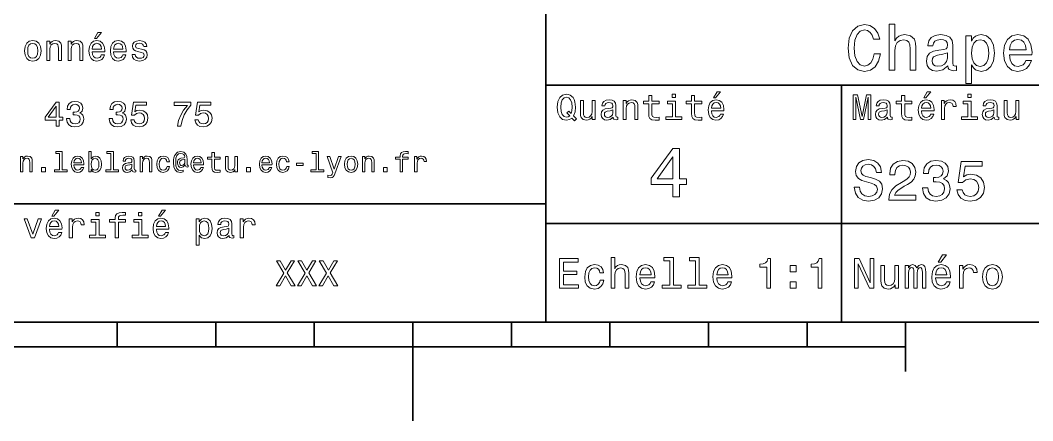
# Model space of a CAD drawing. Extents: x 0 to 297, y 0 to 210.
# Drawn here: x 108.7 to 211.4, y 0 to 40.6 of the extents above; entities that cross this region are included whole.
import ezdxf

# ---------------------------------------------------------------- set-up
doc = ezdxf.new("R2010")
doc.units = 0

msp = doc.modelspace()

# ---------------------------------------------------------------- linework, layer by layer
at = {"color": 7, "lineweight": 35}
for p, q in [((162, 10), (162, 70)), ((162, 34), (287, 34)), ((97, 22), (162, 22)), ((162, 20), (287, 20)), ((10, 10), (287, 10)), ((97, 10), (287, 10)), ((98.5, 7.5), (198.5, 7.5))]:
    msp.add_line(p, q, dxfattribs=at)
at = {"color": 7, "lineweight": 35, "ltscale": 0.35}
msp.add_line((192, 20), (192, 34), dxfattribs=at)
at = {"color": 7, "lineweight": 35, "ltscale": 0.25}
for p, q in [((192, 10), (192, 20)), ((148.5, 10), (148.5, 0))]:
    msp.add_line(p, q, dxfattribs=at)
at = {"color": 7, "lineweight": 35, "ltscale": 0.0625}
for p, q in [((118.5, 10), (118.5, 7.5)), ((128.5, 10), (128.5, 7.5)), ((138.5, 10), (138.5, 7.5)), ((158.5, 10), (158.5, 7.5)), ((168.5, 10), (168.5, 7.5)), ((178.5, 10), (178.5, 7.5)), ((188.5, 10), (188.5, 7.5))]:
    msp.add_line(p, q, dxfattribs=at)
at = {"color": 7, "lineweight": 35, "ltscale": 0.125}
msp.add_line((198.5, 10), (198.5, 5), dxfattribs=at)
at = {"color": 7, "lineweight": 13}
for points in [[(195.322769, 37.203171), (195.193085, 36.658501), (194.979111, 36.269451), (194.680832, 36.029537), (194.330688, 35.951729), (193.909225, 36.068443), (193.578522, 36.418587), (193.358063, 36.989193), (193.286743, 37.780258), (193.358063, 38.564842), (193.572037, 39.14193), (193.90274, 39.492073), (194.330688, 39.615273), (194.641922, 39.55043), (194.907776, 39.368874), (195.115265, 39.077087), (195.257919, 38.675072), (195.873917, 38.675072), (195.679398, 39.291065), (195.342209, 39.757923), (194.881836, 40.049709), (194.330688, 40.153458), (193.643372, 39.991352), (193.118149, 39.537464), (192.780975, 38.791786), (192.664261, 37.780258), (192.780975, 36.76873), (193.118149, 36.023052), (193.643372, 35.562679), (194.330688, 35.407059), (194.933716, 35.530258), (195.420029, 35.873917), (195.763687, 36.438038), (195.945236, 37.203171)], [(196.833572, 35.530258), (197.404175, 35.530258), (197.404175, 37.540344), (197.46254, 38.000721), (197.650574, 38.337894), (197.942368, 38.545387), (198.331406, 38.623199), (198.642654, 38.558357), (198.837173, 38.383286), (198.934433, 38.091499), (198.966858, 37.70245), (198.966858, 35.530258), (199.53746, 35.530258), (199.53746, 37.819164), (199.51152, 38.279537), (199.394806, 38.662102), (199.012238, 39.012245), (198.41571, 39.135445), (198.091492, 39.090057), (197.812683, 38.966858), (197.579254, 38.772331), (197.404175, 38.506485), (197.404175, 40.185879), (196.833572, 40.185879)], [(116.184441, 38.728386), (116.396973, 38.728386), (116.897697, 39.340778), (116.54467, 39.340778)], [(202.805481, 35.98415), (202.805481, 35.964695), (202.837891, 35.744236), (202.93515, 35.588615), (203.343658, 35.465416), (203.661377, 35.517288), (203.661377, 35.958214), (203.525208, 35.938759), (203.343658, 36.023052), (203.311234, 36.282421), (203.311234, 38.085014), (203.233429, 38.545387), (203.006485, 38.869595), (202.610947, 39.064121), (202.053314, 39.135445), (201.508636, 39.057636), (201.106628, 38.837173), (200.853745, 38.493515), (200.769455, 38.039623), (200.769455, 38.000721), (201.281693, 38.000721), (201.327087, 38.273052), (201.469742, 38.467579), (201.703171, 38.584293), (202.033859, 38.629681), (202.351578, 38.59726), (202.578522, 38.5), (202.714691, 38.331409), (202.760086, 38.09798), (202.734146, 37.825645), (202.630402, 37.68948), (202.371033, 37.624638), (201.88472, 37.572765), (201.327087, 37.456051), (200.931549, 37.248558), (200.69812, 36.924351), (200.626801, 36.444523), (200.691635, 36.016571), (200.892654, 35.698845), (201.216858, 35.497837), (201.664261, 35.426514), (202.267288, 35.562679)], [(205.178665, 38.474064), (205.178665, 39.012245), (204.608063, 39.012245), (204.608063, 34.181557), (205.178665, 34.181557), (205.178665, 36.061958), (205.379684, 35.757202), (205.606628, 35.556194), (206.177231, 35.407059), (206.721893, 35.530258), (207.149857, 35.899857), (207.428665, 36.483429), (207.532425, 37.274494), (207.428665, 38.059078), (207.149857, 38.642651), (206.721893, 39.005764), (206.177231, 39.135445), (205.865997, 39.096542), (205.600143, 38.973343), (205.373199, 38.76585)], [(209.043228, 37.105907), (211.325653, 37.105907), (211.332123, 37.371758), (211.228378, 38.117435), (210.943085, 38.675072), (210.489197, 39.012245), (209.886169, 39.135445), (209.296112, 39.005764), (208.842224, 38.642651), (208.55043, 38.052593), (208.446686, 37.274494), (208.543945, 36.476944), (208.835739, 35.893372), (209.283142, 35.530258), (209.866714, 35.407059), (210.372482, 35.491352), (210.78746, 35.711815), (211.092224, 36.061958), (211.267288, 36.528816), (210.703171, 36.528816), (210.586456, 36.269451), (210.417862, 36.074928), (209.938034, 35.919308), (209.568436, 35.990631), (209.289627, 36.217579), (209.108063, 36.587173), (209.043228, 37.086452)], [(109.087898, 37.496399), (109.145531, 37.056915), (109.311241, 36.732708), (109.574203, 36.530979), (109.927231, 36.462536), (110.276657, 36.530979), (110.539627, 36.729107), (110.70533, 37.053314), (110.766571, 37.496399), (110.70533, 37.935879), (110.539627, 38.263687), (110.276657, 38.461815), (109.927231, 38.533859), (109.574203, 38.461815), (109.311241, 38.260086), (109.145531, 37.935879)], [(109.412102, 37.5), (109.444527, 37.824207), (109.545387, 38.058357), (109.707489, 38.20245), (109.927231, 38.25288), (110.143372, 38.20245), (110.305473, 38.061958), (110.406342, 37.824207), (110.44236, 37.5), (110.406342, 37.172188), (110.305473, 36.934437), (110.143372, 36.790344), (109.927231, 36.743515), (109.707489, 36.790344), (109.545387, 36.934437), (109.444527, 37.172188)], [(111.350143, 36.530979), (111.667145, 36.530979), (111.667145, 37.647694), (111.69957, 37.903458), (111.804031, 38.090778), (111.966141, 38.206051), (112.182274, 38.249279), (112.355186, 38.213257), (112.463257, 38.115993), (112.517288, 37.953888), (112.535301, 37.737751), (112.535301, 36.530979), (112.852303, 36.530979), (112.852303, 37.802593), (112.837898, 38.058357), (112.773056, 38.270893), (112.560516, 38.465416), (112.229103, 38.533859), (112.045387, 38.508644), (111.890488, 38.440201), (111.757202, 38.324928), (111.65274, 38.170029), (111.65274, 38.465416), (111.350143, 38.465416)], [(113.51873, 36.530979), (113.835732, 36.530979), (113.835732, 37.647694), (113.868156, 37.903458), (113.972626, 38.090778), (114.134727, 38.206051), (114.350861, 38.249279), (114.523773, 38.213257), (114.631844, 38.115993), (114.685883, 37.953888), (114.703888, 37.737751), (114.703888, 36.530979), (115.020889, 36.530979), (115.020889, 37.802593), (115.006485, 38.058357), (114.941643, 38.270893), (114.729111, 38.465416), (114.39769, 38.533859), (114.213974, 38.508644), (114.059082, 38.440201), (113.925789, 38.324928), (113.821327, 38.170029), (113.821327, 38.465416), (113.51873, 38.465416)], [(115.964699, 37.406338), (117.232712, 37.406338), (117.236313, 37.554035), (117.178673, 37.9683), (117.020172, 38.278099), (116.768013, 38.465416), (116.432999, 38.533859), (116.105186, 38.461815), (115.853027, 38.260086), (115.690918, 37.932278), (115.633286, 37.5), (115.687317, 37.056915), (115.849426, 36.732708), (116.097984, 36.530979), (116.422188, 36.462536), (116.703171, 36.509365), (116.933716, 36.631844), (117.103027, 36.826366), (117.200287, 37.085735), (116.886887, 37.085735), (116.822044, 36.941643), (116.728386, 36.833572), (116.461815, 36.747116), (116.256485, 36.786743), (116.101585, 36.912823), (116.000717, 37.118156), (115.964699, 37.395531)], [(115.964699, 37.672909), (116.004318, 37.921471), (116.101585, 38.105186), (116.249283, 38.216858), (116.443802, 38.256485), (116.634727, 38.216858), (116.782425, 38.105186), (116.872482, 37.921471), (116.9049, 37.672909)], [(118.133286, 37.406338), (119.401299, 37.406338), (119.4049, 37.554035), (119.34726, 37.9683), (119.188766, 38.278099), (118.9366, 38.465416), (118.601585, 38.533859), (118.273773, 38.461815), (118.021614, 38.260086), (117.859512, 37.932278), (117.801872, 37.5), (117.855911, 37.056915), (118.018013, 36.732708), (118.266571, 36.530979), (118.590775, 36.462536), (118.871758, 36.509365), (119.10231, 36.631844), (119.271614, 36.826366), (119.368881, 37.085735), (119.055481, 37.085735), (118.990631, 36.941643), (118.896973, 36.833572), (118.630402, 36.747116), (118.425072, 36.786743), (118.270172, 36.912823), (118.169312, 37.118156), (118.133286, 37.395531)], [(118.133286, 37.672909), (118.172913, 37.921471), (118.270172, 38.105186), (118.41787, 38.216858), (118.612396, 38.256485), (118.803314, 38.216858), (118.951012, 38.105186), (119.041069, 37.921471), (119.073486, 37.672909)], [(120.971901, 37.658501), (120.66571, 37.730545), (120.438766, 37.8134), (120.363113, 37.982708), (120.384727, 38.101585), (120.460373, 38.188038), (120.582855, 38.242073), (120.759369, 38.263687), (120.92868, 38.242073), (121.061966, 38.177231), (121.148415, 38.079971), (121.184441, 37.950287), (121.49424, 37.950287), (121.49424, 37.957493), (121.440201, 38.191643), (121.292511, 38.375359), (121.061966, 38.490635), (120.759369, 38.533859), (120.453171, 38.490635), (120.229828, 38.371758), (120.08934, 38.195244), (120.046112, 37.971901), (120.078529, 37.755764), (120.179398, 37.604465), (120.3451, 37.496399), (120.586456, 37.42075), (120.939484, 37.334293), (121.155624, 37.244236), (121.213257, 37.172188), (121.234871, 37.064121), (121.202454, 36.930836), (121.115997, 36.829971), (120.97551, 36.765129), (120.788185, 36.743515), (120.590057, 36.765129), (120.445969, 36.840778), (120.348709, 36.963257), (120.309082, 37.132565), (120.002884, 37.132565), (120.053314, 36.844379), (120.201012, 36.635445), (120.435158, 36.509365), (120.759369, 36.462536), (121.097984, 36.509365), (121.346542, 36.635445), (121.497841, 36.837173), (121.551872, 37.100143), (121.512253, 37.327087), (121.400574, 37.481987), (121.216858, 37.582851)], [(206.079971, 35.919308), (205.697403, 36.003601), (205.418579, 36.262966), (205.243515, 36.684437), (205.18515, 37.274494), (205.243515, 37.858067), (205.418579, 38.279537), (205.697403, 38.532421), (206.079971, 38.623199), (206.430115, 38.532421), (206.708923, 38.273052), (206.884003, 37.851585), (206.948853, 37.274494), (206.884003, 36.690922), (206.708923, 36.262966), (206.430115, 36.003601)], [(209.043228, 37.585735), (209.114548, 38.033138), (209.289627, 38.363831), (209.555481, 38.564842), (209.905609, 38.636166), (210.249283, 38.564842), (210.515121, 38.363831), (210.677231, 38.033138), (210.735596, 37.585735)], [(202.740631, 36.749279), (202.662827, 36.412102), (202.455322, 36.152737), (202.144089, 35.98415), (201.76152, 35.925793), (201.515121, 35.958214), (201.340057, 36.061958), (201.229828, 36.243515), (201.197403, 36.496395), (201.223343, 36.723343), (201.327087, 36.885445), (201.742065, 37.067001), (202.267288, 37.14481), (202.740631, 37.30043)], [(164.642654, 30.685879), (164.916428, 30.401297), (165.107346, 30.592218), (164.811966, 30.894812), (164.963257, 31.305475), (165.010086, 31.780979), (164.941635, 32.339336), (164.862396, 32.56628), (164.757919, 32.753601), (164.46254, 33.009365), (164.282425, 33.074207), (164.08429, 33.099422), (163.702454, 33.009365), (163.41066, 32.757202), (163.223343, 32.342937), (163.158508, 31.780979), (163.223343, 31.219019), (163.407059, 30.804754), (163.698853, 30.54899), (164.08429, 30.462536), (164.39769, 30.520172)], [(172.438034, 32.130402), (172.438034, 31.161383), (172.459656, 30.847982), (172.560516, 30.631844), (172.762253, 30.505762), (173.104462, 30.462536), (173.479111, 30.480547), (173.479111, 30.754322), (173.205338, 30.732708), (172.956772, 30.761526), (172.823486, 30.851583), (172.765854, 31.002882), (172.755035, 31.215418), (172.755035, 32.130402), (173.479111, 32.130402), (173.479111, 32.400574), (172.755035, 32.400574), (172.755035, 32.966137), (172.438034, 32.966137), (172.438034, 32.400574), (171.890488, 32.400574), (171.890488, 32.130402)], [(175.161377, 33.117435), (174.82637, 33.117435), (174.82637, 32.757202), (175.161377, 32.757202)], [(176.775223, 32.130402), (176.775223, 31.161383), (176.796829, 30.847982), (176.89769, 30.631844), (177.099426, 30.505762), (177.44165, 30.462536), (177.816284, 30.480547), (177.816284, 30.754322), (177.542511, 30.732708), (177.293945, 30.761526), (177.16066, 30.851583), (177.103027, 31.002882), (177.092224, 31.215418), (177.092224, 32.130402), (177.816284, 32.130402), (177.816284, 32.400574), (177.092224, 32.400574), (177.092224, 32.966137), (176.775223, 32.966137), (176.775223, 32.400574), (176.227661, 32.400574), (176.227661, 32.130402)], [(179.015854, 32.728386), (179.228394, 32.728386), (179.729111, 33.340778), (179.376083, 33.340778)], [(193.183716, 30.530979), (193.46109, 30.530979), (193.46109, 32.80043), (193.929398, 30.530979), (194.239197, 30.530979), (194.703888, 32.80043), (194.703888, 30.530979), (194.984863, 30.530979), (194.984863, 33.030979), (194.545395, 33.030979), (194.08429, 30.826368), (193.626801, 33.030979), (193.183716, 33.030979)], [(198.100861, 32.130402), (198.100861, 31.161383), (198.122482, 30.847982), (198.223343, 30.631844), (198.425079, 30.505762), (198.767288, 30.462536), (199.141937, 30.480547), (199.141937, 30.754322), (198.868149, 30.732708), (198.619598, 30.761526), (198.486313, 30.851583), (198.42868, 31.002882), (198.417862, 31.215418), (198.417862, 32.130402), (199.141937, 32.130402), (199.141937, 32.400574), (198.417862, 32.400574), (198.417862, 32.966137), (198.100861, 32.966137), (198.100861, 32.400574), (197.553314, 32.400574), (197.553314, 32.130402)], [(200.341492, 32.728386), (200.554031, 32.728386), (201.054749, 33.340778), (200.701736, 33.340778)], [(205.161377, 33.117435), (204.82637, 33.117435), (204.82637, 32.757202), (205.161377, 32.757202)], [(112.293945, 29.850143), (112.618156, 29.850143), (112.618156, 30.46974), (112.974785, 30.46974), (112.974785, 30.757925), (112.618156, 30.757925), (112.618156, 32.296108), (112.290344, 32.296108), (111.195244, 30.786743), (111.195244, 30.46974), (112.293945, 30.46974)], [(111.497841, 30.757925), (112.293945, 31.878241), (112.293945, 30.757925)], [(113.356628, 30.635447), (113.356628, 30.610229), (113.414261, 30.264408), (113.583572, 30.005043), (113.850143, 29.839336), (114.203171, 29.778097), (114.577805, 29.839336), (114.858788, 29.997837), (115.038902, 30.25), (115.103745, 30.574207), (115.074928, 30.786743), (114.995674, 30.959654), (114.865997, 31.092939), (114.693085, 31.190201), (114.927231, 31.384726), (115.010086, 31.694523), (114.956055, 31.975504), (114.801147, 32.188038), (114.548988, 32.321323), (114.203171, 32.368156), (113.87896, 32.310516), (113.630402, 32.152016), (113.4683, 31.899855), (113.414261, 31.56484), (113.414261, 31.539625), (113.734871, 31.539625), (113.763687, 31.770172), (113.857346, 31.935879), (114.008644, 32.036743), (114.221184, 32.072765), (114.408501, 32.043949), (114.545387, 31.9683), (114.628242, 31.845821), (114.66066, 31.680115), (114.628242, 31.503601), (114.541786, 31.384726), (114.390488, 31.312679), (114.185158, 31.291065), (114.04467, 31.294668), (114.04467, 31.010086), (114.221184, 31.01729), (114.448128, 30.984869), (114.617432, 30.898415), (114.7183, 30.757925), (114.754318, 30.574207), (114.714699, 30.365273), (114.610229, 30.210375), (114.444527, 30.113111), (114.224785, 30.08069), (113.997841, 30.116714), (113.83213, 30.224783), (113.727661, 30.397694), (113.688042, 30.635447)], [(117.693802, 30.635447), (117.693802, 30.610229), (117.751442, 30.264408), (117.920746, 30.005043), (118.187317, 29.839336), (118.540344, 29.778097), (118.914986, 29.839336), (119.195969, 29.997837), (119.376083, 30.25), (119.440926, 30.574207), (119.412109, 30.786743), (119.332855, 30.959654), (119.203171, 31.092939), (119.030258, 31.190201), (119.264412, 31.384726), (119.34726, 31.694523), (119.293228, 31.975504), (119.138329, 32.188038), (118.886169, 32.321323), (118.540344, 32.368156), (118.216141, 32.310516), (117.967583, 32.152016), (117.805481, 31.899855), (117.751442, 31.56484), (117.751442, 31.539625), (118.072044, 31.539625), (118.100868, 31.770172), (118.194527, 31.935879), (118.345825, 32.036743), (118.558357, 32.072765), (118.745682, 32.043949), (118.882568, 31.9683), (118.965416, 31.845821), (118.997841, 31.680115), (118.965416, 31.503601), (118.878967, 31.384726), (118.727669, 31.312679), (118.522339, 31.291065), (118.381844, 31.294668), (118.381844, 31.010086), (118.558357, 31.01729), (118.785301, 30.984869), (118.954613, 30.898415), (119.055481, 30.757925), (119.091499, 30.574207), (119.051872, 30.365273), (118.947403, 30.210375), (118.7817, 30.113111), (118.561958, 30.08069), (118.335014, 30.116714), (118.169312, 30.224783), (118.064842, 30.397694), (118.025215, 30.635447)], [(119.876801, 30.502161), (119.956055, 30.206772), (120.132568, 29.976225), (120.391937, 29.832132), (120.723343, 29.778097), (121.087173, 29.842939), (121.371758, 30.019451), (121.551872, 30.300432), (121.620316, 30.660662), (121.559082, 30.995676), (121.386169, 31.258644), (121.115997, 31.427954), (120.766571, 31.489193), (120.496399, 31.445965), (120.287468, 31.327089), (120.388329, 32.000721), (121.483429, 32.000721), (121.483429, 32.296108), (120.146973, 32.296108), (119.948853, 30.970461), (120.23703, 30.970461), (120.445969, 31.139769), (120.71254, 31.201008), (120.943085, 31.161383), (121.119598, 31.046108), (121.23127, 30.869596), (121.270897, 30.642651), (121.23127, 30.415705), (121.115997, 30.239193), (120.939484, 30.127522), (120.71254, 30.087896), (120.521614, 30.113111), (120.373917, 30.195965), (120.265854, 30.325647), (120.211815, 30.502161)], [(124.606628, 29.850143), (124.970467, 29.850143), (125.08934, 30.444523), (125.298279, 30.999279), (125.593658, 31.514408), (125.979111, 31.997118), (125.979111, 32.296108), (124.264412, 32.296108), (124.264412, 31.9683), (125.633286, 31.9683), (125.237038, 31.481987), (124.938042, 30.974062), (124.729111, 30.433718)], [(126.382568, 30.502161), (126.461823, 30.206772), (126.638336, 29.976225), (126.897697, 29.832132), (127.229111, 29.778097), (127.592941, 29.842939), (127.877525, 30.019451), (128.057648, 30.300432), (128.126083, 30.660662), (128.06485, 30.995676), (127.891937, 31.258644), (127.621765, 31.427954), (127.272339, 31.489193), (127.002167, 31.445965), (126.793228, 31.327089), (126.894096, 32.000721), (127.989197, 32.000721), (127.989197, 32.296108), (126.65274, 32.296108), (126.454613, 30.970461), (126.742798, 30.970461), (126.951736, 31.139769), (127.218307, 31.201008), (127.448853, 31.161383), (127.625366, 31.046108), (127.737038, 30.869596), (127.776657, 30.642651), (127.737038, 30.415705), (127.621765, 30.239193), (127.445251, 30.127522), (127.218307, 30.087896), (127.027382, 30.113111), (126.879684, 30.195965), (126.771622, 30.325647), (126.717583, 30.502161)], [(164.41571, 30.916426), (164.260803, 30.801151), (164.08429, 30.765129), (163.850143, 30.829971), (163.666428, 31.024494), (163.543945, 31.341497), (163.504318, 31.780979), (163.543945, 32.216858), (163.662827, 32.537464), (163.846542, 32.731987), (164.08429, 32.80043), (164.318451, 32.731987), (164.502167, 32.533859), (164.621033, 32.213257), (164.664261, 31.780979), (164.631851, 31.40634), (164.5634, 31.150576), (164.329254, 31.395533), (164.13472, 31.211815)], [(166.998566, 32.465416), (166.681549, 32.465416), (166.681549, 31.348703), (166.645538, 31.089336), (166.541061, 30.902016), (166.378967, 30.786743), (166.166428, 30.750719), (165.997116, 30.779539), (165.889053, 30.865993), (165.827805, 31.013687), (165.8134, 31.222622), (165.8134, 32.465416), (165.496399, 32.465416), (165.496399, 31.193804), (165.507202, 30.93804), (165.575653, 30.725504), (165.784576, 30.530979), (166.119598, 30.462536), (166.299713, 30.487751), (166.454605, 30.552593), (166.587891, 30.664265), (166.695969, 30.826368), (166.695969, 30.530979), (166.998566, 30.530979)], [(168.824921, 30.78314), (168.824921, 30.772333), (168.842941, 30.649855), (168.896973, 30.5634), (169.123917, 30.494957), (169.30043, 30.523775), (169.30043, 30.768732), (169.224777, 30.757925), (169.123917, 30.804754), (169.105911, 30.948847), (169.105911, 31.950287), (169.062683, 32.206051), (168.9366, 32.386166), (168.716858, 32.494236), (168.407059, 32.533859), (168.104462, 32.490635), (167.881119, 32.368156), (167.740631, 32.177231), (167.693802, 31.925072), (167.693802, 31.903458), (167.978394, 31.903458), (168.003601, 32.054756), (168.082855, 32.162823), (168.21254, 32.227665), (168.396255, 32.25288), (168.572769, 32.234871), (168.698853, 32.180836), (168.77449, 32.087173), (168.799713, 31.957493), (168.785309, 31.806194), (168.727661, 31.730547), (168.583572, 31.694523), (168.3134, 31.665705), (168.003601, 31.600864), (167.783859, 31.48559), (167.654175, 31.305475), (167.614548, 31.038904), (167.650574, 30.801151), (167.762253, 30.62464), (167.942368, 30.512968), (168.190918, 30.473343), (168.52594, 30.54899)], [(169.844376, 30.530979), (170.161377, 30.530979), (170.161377, 31.647694), (170.193802, 31.903458), (170.298279, 32.090778), (170.460373, 32.206051), (170.676514, 32.249279), (170.849426, 32.213257), (170.957489, 32.115993), (171.011536, 31.95389), (171.029541, 31.737751), (171.029541, 30.530979), (171.346542, 30.530979), (171.346542, 31.802593), (171.332138, 32.058357), (171.267288, 32.270893), (171.054749, 32.465416), (170.723343, 32.533859), (170.539627, 32.508644), (170.38472, 32.440201), (170.251434, 32.324928), (170.146973, 32.170029), (170.146973, 32.465416), (169.844376, 32.465416)], [(175.150574, 30.79755), (175.150574, 32.400574), (174.336456, 32.400574), (174.336456, 32.130402), (174.833572, 32.130402), (174.833572, 30.79755), (174.185165, 30.79755), (174.185165, 30.530979), (175.806198, 30.530979), (175.806198, 30.79755)], [(178.796112, 31.40634), (180.064117, 31.40634), (180.067719, 31.554033), (180.010086, 31.9683), (179.851593, 32.278099), (179.599426, 32.465416), (179.264404, 32.533859), (178.9366, 32.461815), (178.684433, 32.260086), (178.522339, 31.932276), (178.464691, 31.5), (178.518738, 31.056915), (178.680832, 30.732708), (178.929398, 30.530979), (179.253601, 30.462536), (179.534576, 30.509365), (179.765137, 30.631844), (179.934433, 30.826368), (180.031708, 31.085733), (179.718292, 31.085733), (179.653458, 30.941643), (179.559799, 30.833572), (179.293228, 30.747118), (179.087891, 30.786743), (178.932999, 30.912823), (178.832138, 31.118155), (178.796112, 31.395533)], [(178.796112, 31.672911), (178.835739, 31.921469), (178.932999, 32.105186), (179.080688, 32.216858), (179.275208, 32.256485), (179.466141, 32.216858), (179.613831, 32.105186), (179.703888, 31.921469), (179.736313, 31.672911)], [(196.656342, 30.78314), (196.656342, 30.772333), (196.674347, 30.649855), (196.728394, 30.5634), (196.955338, 30.494957), (197.131851, 30.523775), (197.131851, 30.768732), (197.056198, 30.757925), (196.955338, 30.804754), (196.937317, 30.948847), (196.937317, 31.950287), (196.894089, 32.206051), (196.768005, 32.386166), (196.548264, 32.494236), (196.23848, 32.533859), (195.935883, 32.490635), (195.71254, 32.368156), (195.572052, 32.177231), (195.525223, 31.925072), (195.525223, 31.903458), (195.809799, 31.903458), (195.835022, 32.054756), (195.914261, 32.162823), (196.043945, 32.227665), (196.227661, 32.25288), (196.404175, 32.234871), (196.530258, 32.180836), (196.605911, 32.087173), (196.631119, 31.957493), (196.616714, 31.806194), (196.559082, 31.730547), (196.414978, 31.694523), (196.144806, 31.665705), (195.835022, 31.600864), (195.61528, 31.48559), (195.485596, 31.305475), (195.445969, 31.038904), (195.481995, 30.801151), (195.593658, 30.62464), (195.773773, 30.512968), (196.022339, 30.473343), (196.357346, 30.54899)], [(200.121765, 31.40634), (201.389771, 31.40634), (201.393372, 31.554033), (201.335739, 31.9683), (201.177231, 32.278099), (200.925079, 32.465416), (200.590057, 32.533859), (200.262253, 32.461815), (200.010086, 32.260086), (199.847977, 31.932276), (199.790344, 31.5), (199.844376, 31.056915), (200.006485, 30.732708), (200.255051, 30.530979), (200.579254, 30.462536), (200.860229, 30.509365), (201.090775, 30.631844), (201.260086, 30.826368), (201.357346, 31.085733), (201.043945, 31.085733), (200.979111, 30.941643), (200.885452, 30.833572), (200.618881, 30.747118), (200.413544, 30.786743), (200.258652, 30.912823), (200.157776, 31.118155), (200.121765, 31.395533)], [(200.121765, 31.672911), (200.161377, 31.921469), (200.258652, 32.105186), (200.406342, 32.216858), (200.600861, 32.256485), (200.791794, 32.216858), (200.939484, 32.105186), (201.029541, 31.921469), (201.061966, 31.672911)], [(202.131851, 30.530979), (202.448853, 30.530979), (202.448853, 31.636887), (202.481262, 31.903458), (202.578537, 32.094379), (202.73703, 32.209652), (202.94957, 32.249279), (203.108063, 32.224064), (203.226944, 32.152016), (203.298996, 32.029537), (203.324203, 31.863832), (203.644806, 31.863832), (203.601593, 32.155621), (203.482712, 32.364552), (203.284576, 32.490635), (203.014404, 32.533859), (202.830688, 32.505043), (202.672195, 32.432995), (202.531708, 32.310516), (202.420029, 32.144814), (202.420029, 32.465416), (202.131851, 32.465416)], [(205.150574, 30.79755), (205.150574, 32.400574), (204.336456, 32.400574), (204.336456, 32.130402), (204.833572, 32.130402), (204.833572, 30.79755), (204.185165, 30.79755), (204.185165, 30.530979), (205.806198, 30.530979), (205.806198, 30.79755)], [(207.499283, 30.78314), (207.499283, 30.772333), (207.517288, 30.649855), (207.57132, 30.5634), (207.798264, 30.494957), (207.974777, 30.523775), (207.974777, 30.768732), (207.899139, 30.757925), (207.798264, 30.804754), (207.780258, 30.948847), (207.780258, 31.950287), (207.73703, 32.206051), (207.610947, 32.386166), (207.391205, 32.494236), (207.081406, 32.533859), (206.778824, 32.490635), (206.555481, 32.368156), (206.414978, 32.177231), (206.368149, 31.925072), (206.368149, 31.903458), (206.65274, 31.903458), (206.677948, 32.054756), (206.757202, 32.162823), (206.886887, 32.227665), (207.070602, 32.25288), (207.247116, 32.234871), (207.373199, 32.180836), (207.448853, 32.087173), (207.47406, 31.957493), (207.459656, 31.806194), (207.402023, 31.730547), (207.257919, 31.694523), (206.987747, 31.665705), (206.677948, 31.600864), (206.458206, 31.48559), (206.328537, 31.305475), (206.28891, 31.038904), (206.324921, 30.801151), (206.4366, 30.62464), (206.616714, 30.512968), (206.86528, 30.473343), (207.200287, 30.54899)], [(210.010086, 32.465416), (209.693085, 32.465416), (209.693085, 31.348703), (209.657059, 31.089336), (209.552597, 30.902016), (209.390488, 30.786743), (209.177948, 30.750719), (209.008636, 30.779539), (208.900574, 30.865993), (208.83934, 31.013687), (208.824921, 31.222622), (208.824921, 32.465416), (208.507919, 32.465416), (208.507919, 31.193804), (208.518738, 30.93804), (208.587173, 30.725504), (208.796112, 30.530979), (209.131119, 30.462536), (209.311234, 30.487751), (209.466141, 30.552593), (209.599426, 30.664265), (209.707489, 30.826368), (209.707489, 30.530979), (210.010086, 30.530979)], [(168.78891, 31.208212), (168.745682, 31.020893), (168.630402, 30.876801), (168.457489, 30.78314), (168.244965, 30.750719), (168.108063, 30.768732), (168.010803, 30.826368), (167.94957, 30.927233), (167.931549, 31.067722), (167.945969, 31.193804), (168.003601, 31.283861), (168.234146, 31.384726), (168.52594, 31.427954), (168.78891, 31.514408)], [(196.620316, 31.208212), (196.577087, 31.020893), (196.461823, 30.876801), (196.28891, 30.78314), (196.07637, 30.750719), (195.939484, 30.768732), (195.842224, 30.826368), (195.780975, 30.927233), (195.76297, 31.067722), (195.777374, 31.193804), (195.835022, 31.283861), (196.065567, 31.384726), (196.357346, 31.427954), (196.620316, 31.514408)], [(207.463257, 31.208212), (207.420029, 31.020893), (207.304749, 30.876801), (207.131851, 30.78314), (206.919312, 30.750719), (206.782425, 30.768732), (206.68515, 30.826368), (206.623917, 30.927233), (206.605911, 31.067722), (206.620316, 31.193804), (206.677948, 31.283861), (206.908508, 31.384726), (207.200287, 31.427954), (207.463257, 31.514408)], [(108.680115, 25.224785), (108.933716, 25.224785), (108.933716, 26.118156), (108.959656, 26.322767), (109.043228, 26.472624), (109.172913, 26.564842), (109.345825, 26.599424), (109.484146, 26.570606), (109.570602, 26.492796), (109.613831, 26.363113), (109.628242, 26.190203), (109.628242, 25.224785), (109.881844, 25.224785), (109.881844, 26.242077), (109.870316, 26.446688), (109.818443, 26.616716), (109.648415, 26.772335), (109.383286, 26.827091), (109.236313, 26.806917), (109.112389, 26.752163), (109.00576, 26.659943), (108.922188, 26.536024), (108.922188, 26.772335), (108.680115, 26.772335)], [(112.654175, 27.080692), (112.654175, 25.438042), (112.132561, 25.438042), (112.132561, 25.224785), (113.426514, 25.224785), (113.426514, 25.438042), (112.907776, 25.438042), (112.907776, 27.293949), (112.256485, 27.293949), (112.256485, 27.080692)], [(114.106628, 25.925074), (115.121033, 25.925074), (115.123917, 26.043228), (115.077805, 26.374641), (114.951004, 26.622478), (114.749283, 26.772335), (114.481262, 26.827091), (114.219017, 26.769453), (114.017288, 26.60807), (113.887604, 26.345821), (113.841499, 26), (113.884727, 25.645535), (114.014404, 25.386168), (114.213257, 25.224785), (114.472626, 25.170031), (114.697403, 25.207495), (114.881844, 25.305477), (115.017288, 25.461096), (115.0951, 25.668589), (114.844376, 25.668589), (114.792503, 25.553314), (114.717575, 25.46686), (114.504318, 25.397696), (114.340057, 25.429396), (114.216141, 25.53026), (114.135445, 25.694525), (114.106628, 25.916428)], [(115.858788, 25.463978), (116.046112, 25.242075), (116.302589, 25.170031), (116.544662, 25.224785), (116.737747, 25.38905), (116.858788, 25.651299), (116.9049, 26), (116.858788, 26.348703), (116.734871, 26.60807), (116.544662, 26.769453), (116.302589, 26.827091), (116.048988, 26.752163), (115.945244, 26.659943), (115.858788, 26.536024), (115.858788, 27.293949), (115.605186, 27.293949), (115.605186, 25.224785), (115.858788, 25.224785)], [(117.858788, 27.080692), (117.858788, 25.438042), (117.337173, 25.438042), (117.337173, 25.224785), (118.631119, 25.224785), (118.631119, 25.438042), (118.112389, 25.438042), (118.112389, 27.293949), (117.46109, 27.293949), (117.46109, 27.080692)], [(120.008644, 25.426514), (120.008644, 25.417868), (120.023056, 25.319885), (120.066284, 25.250721), (120.247841, 25.195967), (120.389046, 25.219021), (120.389046, 25.414986), (120.328529, 25.406342), (120.247841, 25.443806), (120.233429, 25.559078), (120.233429, 26.360231), (120.198845, 26.564842), (120.097984, 26.708935), (119.922188, 26.795389), (119.674347, 26.827091), (119.432274, 26.792507), (119.253601, 26.694525), (119.141212, 26.541788), (119.103745, 26.340059), (119.103745, 26.322767), (119.331413, 26.322767), (119.351585, 26.443806), (119.414986, 26.53026), (119.51873, 26.582134), (119.665703, 26.602306), (119.806915, 26.587896), (119.907776, 26.54467), (119.9683, 26.469742), (119.988472, 26.365995), (119.976944, 26.244957), (119.930832, 26.184439), (119.815559, 26.155621), (119.599426, 26.132566), (119.351585, 26.080692), (119.175797, 25.988474), (119.072044, 25.844381), (119.040344, 25.631124), (119.069168, 25.440924), (119.158501, 25.299713), (119.302597, 25.210375), (119.501442, 25.178675), (119.769455, 25.239195)], [(120.824203, 25.224785), (121.077812, 25.224785), (121.077812, 26.118156), (121.103745, 26.322767), (121.187317, 26.472624), (121.317001, 26.564842), (121.489914, 26.599424), (121.628242, 26.570606), (121.714699, 26.492796), (121.757927, 26.363113), (121.772339, 26.190203), (121.772339, 25.224785), (122.02594, 25.224785), (122.02594, 26.242077), (122.014412, 26.446688), (121.96254, 26.616716), (121.792511, 26.772335), (121.527374, 26.827091), (121.380402, 26.806917), (121.256485, 26.752163), (121.149857, 26.659943), (121.066284, 26.536024), (121.066284, 26.772335), (120.824203, 26.772335)], [(123.54467, 26.259367), (123.795387, 26.259367), (123.743515, 26.489914), (123.619598, 26.671471), (123.426514, 26.783863), (123.175797, 26.827091), (122.899139, 26.769453), (122.688759, 26.60807), (122.556198, 26.345821), (122.510086, 25.994238), (122.553314, 25.645535), (122.682999, 25.386168), (122.887611, 25.224785), (123.167145, 25.170031), (123.414986, 25.213257), (123.60807, 25.334295), (123.740631, 25.524496), (123.798271, 25.778099), (123.556198, 25.778099), (123.51297, 25.616716), (123.432281, 25.495678), (123.317001, 25.42075), (123.175797, 25.397696), (123, 25.43516), (122.873199, 25.550434), (122.795387, 25.737753), (122.769455, 26.002882), (122.795387, 26.262249), (122.876083, 26.449568), (123.005768, 26.564842), (123.175797, 26.605188), (123.325653, 26.579252), (123.438042, 26.51297), (123.51297, 26.40346)], [(125.708939, 25.734871), (125.708939, 25.902018), (125.662827, 25.893373), (125.60807, 25.913546), (125.590782, 25.974064), (125.590782, 26.446688), (125.567726, 26.780981), (125.47551, 27.02882), (125.259369, 27.213257), (124.956772, 27.279539), (124.780983, 27.262249), (124.631126, 27.210375), (124.501442, 27.12392), (124.397697, 27.002882), (124.317001, 26.850145), (124.259369, 26.662825), (124.224785, 26.438042), (124.213257, 26.184439), (124.253601, 25.737753), (124.383286, 25.42075), (124.599426, 25.230549), (124.907784, 25.170031), (125.190201, 25.216139), (125.190201, 25.406342), (124.942368, 25.360231), (124.703171, 25.409224), (124.54467, 25.567724), (124.458214, 25.835735), (124.432281, 26.224785), (124.461098, 26.605188), (124.559082, 26.876081), (124.717583, 27.040346), (124.948128, 27.095102), (125.123917, 27.063402), (125.253601, 26.988474), (125.334297, 26.876081), (125.363113, 26.746399), (125.331413, 26.682999), (125.244957, 26.654179), (124.96254, 26.610952), (124.806915, 26.547552), (124.694527, 26.449568), (124.628242, 26.314121), (124.60807, 26.135448), (124.634003, 25.942364), (124.706055, 25.798271), (124.824211, 25.708935), (124.979828, 25.680117), (125.207497, 25.740635), (125.400574, 25.930836), (125.400574, 25.913546), (125.446686, 25.760807), (125.605186, 25.714699)], [(126.250725, 25.925074), (127.265129, 25.925074), (127.268013, 26.043228), (127.221909, 26.374641), (127.0951, 26.622478), (126.893372, 26.772335), (126.625366, 26.827091), (126.363113, 26.769453), (126.161385, 26.60807), (126.0317, 26.345821), (125.985596, 26), (126.028824, 25.645535), (126.158501, 25.386168), (126.357353, 25.224785), (126.616714, 25.170031), (126.841499, 25.207495), (127.02594, 25.305477), (127.161385, 25.461096), (127.239197, 25.668589), (126.988472, 25.668589), (126.9366, 25.553314), (126.861671, 25.46686), (126.648415, 25.397696), (126.484154, 25.429396), (126.360229, 25.53026), (126.279541, 25.694525), (126.250725, 25.916428)], [(128.103745, 26.504324), (128.103745, 25.729107), (128.121033, 25.478388), (128.201736, 25.305477), (128.363113, 25.204613), (128.636887, 25.170031), (128.9366, 25.184439), (128.9366, 25.40346), (128.717575, 25.386168), (128.518738, 25.409224), (128.412109, 25.48127), (128.365997, 25.602306), (128.357346, 25.772335), (128.357346, 26.504324), (128.9366, 26.504324), (128.9366, 26.720463), (128.357346, 26.720463), (128.357346, 27.172913), (128.103745, 27.172913), (128.103745, 26.720463), (127.66571, 26.720463), (127.66571, 26.504324)], [(130.69165, 26.772335), (130.438049, 26.772335), (130.438049, 25.878963), (130.409225, 25.671471), (130.325653, 25.521614), (130.195969, 25.429396), (130.02594, 25.400578), (129.890488, 25.423632), (129.804031, 25.492796), (129.755051, 25.610952), (129.743515, 25.778099), (129.743515, 26.772335), (129.489914, 26.772335), (129.489914, 25.755045), (129.498566, 25.550434), (129.553314, 25.380404), (129.720459, 25.224785), (129.98848, 25.170031), (130.132568, 25.190203), (130.256485, 25.242075), (130.363113, 25.331413), (130.44957, 25.461096), (130.44957, 25.224785), (130.69165, 25.224785)], [(133.190201, 25.925074), (134.20462, 25.925074), (134.207489, 26.043228), (134.161392, 26.374641), (134.034592, 26.622478), (133.832855, 26.772335), (133.56485, 26.827091), (133.302597, 26.769453), (133.100861, 26.60807), (132.971191, 26.345821), (132.925079, 26), (132.968307, 25.645535), (133.097992, 25.386168), (133.296829, 25.224785), (133.556198, 25.170031), (133.780975, 25.207495), (133.965424, 25.305477), (134.100861, 25.461096), (134.17868, 25.668589), (133.927963, 25.668589), (133.876083, 25.553314), (133.801147, 25.46686), (133.587906, 25.397696), (133.42363, 25.429396), (133.299713, 25.53026), (133.219025, 25.694525), (133.190201, 25.916428)], [(135.688766, 26.259367), (135.939484, 26.259367), (135.887604, 26.489914), (135.763702, 26.671471), (135.570618, 26.783863), (135.319885, 26.827091), (135.043228, 26.769453), (134.832855, 26.60807), (134.700287, 26.345821), (134.654175, 25.994238), (134.697418, 25.645535), (134.827087, 25.386168), (135.031708, 25.224785), (135.311249, 25.170031), (135.559082, 25.213257), (135.752167, 25.334295), (135.884735, 25.524496), (135.942368, 25.778099), (135.700287, 25.778099), (135.657074, 25.616716), (135.57637, 25.495678), (135.461105, 25.42075), (135.319885, 25.397696), (135.144104, 25.43516), (135.017303, 25.550434), (134.939484, 25.737753), (134.913544, 26.002882), (134.939484, 26.262249), (135.020172, 26.449568), (135.149857, 26.564842), (135.319885, 26.605188), (135.469742, 26.579252), (135.582138, 26.51297), (135.657074, 26.40346)], [(138.677246, 27.080692), (138.677246, 25.438042), (138.155624, 25.438042), (138.155624, 25.224785), (139.44957, 25.224785), (139.44957, 25.438042), (138.930847, 25.438042), (138.930847, 27.293949), (138.279541, 27.293949), (138.279541, 27.080692)], [(140.948135, 26.772335), (140.504333, 25.49856), (140.069168, 26.772335), (139.792511, 26.772335), (140.380402, 25.13833), (140.328537, 24.994238), (140.247849, 24.896255), (140.112396, 24.864553), (139.878967, 24.893373), (139.878967, 24.648417), (140.123932, 24.62536), (140.299713, 24.648417), (140.423645, 24.720463), (140.51297, 24.844381), (140.59079, 25.025938), (141.219025, 26.772335)], [(141.567734, 25.99712), (141.613831, 25.645535), (141.746399, 25.386168), (141.956787, 25.224785), (142.239197, 25.170031), (142.518738, 25.224785), (142.729111, 25.383286), (142.861679, 25.642653), (142.910675, 25.99712), (142.861679, 26.348703), (142.729111, 26.610952), (142.518738, 26.769453), (142.239197, 26.827091), (141.956787, 26.769453), (141.746399, 26.60807), (141.613831, 26.348703)], [(143.377533, 25.224785), (143.631134, 25.224785), (143.631134, 26.118156), (143.657074, 26.322767), (143.740646, 26.472624), (143.870331, 26.564842), (144.043243, 26.599424), (144.181564, 26.570606), (144.268021, 26.492796), (144.311249, 26.363113), (144.325653, 26.190203), (144.325653, 25.224785), (144.579254, 25.224785), (144.579254, 26.242077), (144.567734, 26.446688), (144.515854, 26.616716), (144.345825, 26.772335), (144.080704, 26.827091), (143.933731, 26.806917), (143.809814, 26.752163), (143.703186, 26.659943), (143.619598, 26.536024), (143.619598, 26.772335), (143.377533, 26.772335)], [(147.198853, 26.504324), (147.198853, 25.224785), (147.452454, 25.224785), (147.452454, 26.504324), (148.028824, 26.504324), (148.028824, 26.720463), (147.452454, 26.720463), (147.452454, 26.815563), (147.472626, 26.930836), (147.53891, 27.008646), (147.651306, 27.054756), (147.812683, 27.072046), (148.028824, 27.06052), (148.028824, 27.279539), (147.755051, 27.293949), (147.507217, 27.268013), (147.334305, 27.190203), (147.23056, 27.054756), (147.198853, 26.861671), (147.198853, 26.720463), (146.734879, 26.720463), (146.734879, 26.504324)], [(148.677246, 25.224785), (148.930847, 25.224785), (148.930847, 26.10951), (148.956787, 26.322767), (149.034592, 26.475506), (149.161392, 26.567724), (149.331421, 26.599424), (149.458221, 26.579252), (149.553314, 26.521614), (149.610962, 26.423632), (149.631134, 26.291067), (149.887619, 26.291067), (149.853027, 26.524496), (149.757935, 26.691643), (149.599426, 26.792507), (149.383301, 26.827091), (149.236328, 26.804035), (149.109528, 26.746399), (148.997131, 26.648417), (148.907791, 26.515852), (148.907791, 26.772335), (148.677246, 26.772335)], [(174.89624, 22.700289), (175.544662, 22.700289), (175.544662, 23.939482), (176.257919, 23.939482), (176.257919, 24.51585), (175.544662, 24.51585), (175.544662, 27.59222), (174.889038, 27.59222), (172.698837, 24.573488), (172.698837, 23.939482), (174.89624, 23.939482)], [(173.304031, 24.51585), (174.89624, 26.756485), (174.89624, 24.51585)], [(114.106628, 26.138329), (114.138329, 26.337177), (114.216141, 26.48415), (114.33429, 26.573488), (114.489914, 26.605188), (114.642654, 26.573488), (114.760803, 26.48415), (114.832855, 26.337177), (114.858788, 26.138329)], [(116.645531, 26), (116.616714, 25.740635), (116.538902, 25.550434), (116.414986, 25.43516), (116.259369, 25.397696), (116.08934, 25.43516), (115.965416, 25.550434), (115.887604, 25.737753), (115.861671, 26), (115.887604, 26.259367), (115.965416, 26.446688), (116.08934, 26.559078), (116.259369, 26.599424), (116.414986, 26.559078), (116.538902, 26.443806), (116.616714, 26.256485)], [(119.979828, 25.766571), (119.945244, 25.616716), (119.853027, 25.501442), (119.714699, 25.426514), (119.54467, 25.400578), (119.435158, 25.414986), (119.357346, 25.461096), (119.308357, 25.541788), (119.293945, 25.654181), (119.305473, 25.755045), (119.351585, 25.827091), (119.536026, 25.907782), (119.769455, 25.942364), (119.979828, 26.011528)], [(125.374641, 26.279539), (125.345825, 26.100866), (125.273773, 25.974064), (125.164268, 25.896255), (125.034584, 25.873199), (124.945244, 25.887609), (124.881844, 25.939482), (124.841499, 26.025938), (124.829971, 26.146975), (124.878967, 26.345821), (125.046112, 26.449568), (125.374641, 26.53026)], [(126.250725, 26.138329), (126.282425, 26.337177), (126.360229, 26.48415), (126.478386, 26.573488), (126.63401, 26.605188), (126.786743, 26.573488), (126.9049, 26.48415), (126.976944, 26.337177), (127.002884, 26.138329)], [(133.190201, 26.138329), (133.221909, 26.337177), (133.299713, 26.48415), (133.417877, 26.573488), (133.573486, 26.605188), (133.726227, 26.573488), (133.844391, 26.48415), (133.916428, 26.337177), (133.942368, 26.138329)], [(136.685883, 25.884727), (137.383286, 25.884727), (137.383286, 26.112392), (136.685883, 26.112392)], [(141.827087, 26), (141.853027, 26.259367), (141.933716, 26.446688), (142.063416, 26.56196), (142.239197, 26.602306), (142.412109, 26.56196), (142.541794, 26.449568), (142.622482, 26.259367), (142.651306, 26), (142.622482, 25.737753), (142.541794, 25.547552), (142.412109, 25.432278), (142.239197, 25.394814), (142.063416, 25.432278), (141.933716, 25.547552), (141.853027, 25.737753)], [(193.824203, 23.680117), (193.299713, 23.680117), (193.414978, 23.069164), (193.703171, 22.619596), (194.146973, 22.348703), (194.746399, 22.250721), (195.340057, 22.342941), (195.783859, 22.596542), (196.066284, 22.994238), (196.170029, 23.518732), (196.083572, 23.991356), (195.841492, 24.296831), (195.44957, 24.49856), (194.925079, 24.648417), (194.47551, 24.757925), (194.181549, 24.884727), (194.014404, 25.069164), (193.96254, 25.357349), (194.014404, 25.616714), (194.164261, 25.812681), (194.394806, 25.945246), (194.711823, 25.991356), (195.034576, 25.933718), (195.288177, 25.778099), (195.455338, 25.518732), (195.536026, 25.167149), (196.060516, 25.167149), (196.060516, 25.178675), (195.968292, 25.720463), (195.697403, 26.12392), (195.270889, 26.377522), (194.694519, 26.463978), (194.175797, 26.377522), (193.772339, 26.135448), (193.51297, 25.760807), (193.420746, 25.276657), (193.495682, 24.844381), (193.714691, 24.550434), (194.060516, 24.354467), (194.533142, 24.204613), (195, 24.072046), (195.351578, 23.945246), (195.564835, 23.760807), (195.639771, 23.461096), (195.570602, 23.155621), (195.391937, 22.925074), (195.121033, 22.780981), (194.769455, 22.734871), (194.377518, 22.798271), (194.077805, 22.98271), (193.887604, 23.282421)], [(196.798264, 22.360231), (199.547546, 22.360231), (199.547546, 22.855909), (197.374634, 22.855909), (197.495682, 23.126802), (197.703171, 23.351585), (198.342941, 23.760807), (198.682999, 23.933718), (199.0634, 24.181557), (199.33429, 24.469742), (199.489914, 24.809799), (199.547546, 25.195967), (199.44957, 25.680117), (199.17868, 26.06052), (198.763687, 26.302595), (198.227661, 26.38905), (197.674347, 26.291067), (197.253601, 26.020174), (196.982712, 25.587896), (196.890488, 25.017292), (196.890488, 24.9366), (197.414978, 24.9366), (197.414978, 24.98271), (197.466858, 25.374641), (197.622482, 25.662825), (197.870316, 25.847263), (198.198853, 25.910664), (198.533142, 25.853027), (198.780975, 25.708935), (198.942368, 25.48415), (199, 25.201729), (198.959656, 24.9366), (198.850143, 24.711817), (198.66571, 24.51585), (198.412109, 24.342941), (198.072052, 24.158503), (197.507202, 23.801153), (197.109512, 23.42075), (196.873199, 22.959656), (196.798264, 22.377522)], [(200.221909, 23.616716), (200.221909, 23.57637), (200.314117, 23.023056), (200.585022, 22.60807), (201.01152, 22.342941), (201.57637, 22.244957), (202.175797, 22.342941), (202.625366, 22.596542), (202.913544, 23), (203.017288, 23.518732), (202.971176, 23.858791), (202.844376, 24.135448), (202.636887, 24.348703), (202.360229, 24.504324), (202.734863, 24.815563), (202.867432, 25.311239), (202.780975, 25.760807), (202.533142, 26.100864), (202.129684, 26.314121), (201.57637, 26.38905), (201.057632, 26.296831), (200.659943, 26.043228), (200.400574, 25.639771), (200.314117, 25.103746), (200.314117, 25.063402), (200.827087, 25.063402), (200.873199, 25.432278), (201.023056, 25.697407), (201.265137, 25.858791), (201.605194, 25.916428), (201.904892, 25.870317), (202.123917, 25.749281), (202.256485, 25.553314), (202.30835, 25.288185), (202.256485, 25.005764), (202.118149, 24.815563), (201.876083, 24.700289), (201.547546, 24.665707), (201.322769, 24.671471), (201.322769, 24.216139), (201.605194, 24.227667), (201.968292, 24.175793), (202.239197, 24.037464), (202.400574, 23.812681), (202.458206, 23.518732), (202.394806, 23.184439), (202.227661, 22.9366), (201.96254, 22.780981), (201.610947, 22.729107), (201.247833, 22.786745), (200.982712, 22.959656), (200.815567, 23.236313), (200.752167, 23.616716)], [(203.714691, 23.40346), (203.841492, 22.930836), (204.123917, 22.56196), (204.53891, 22.331413), (205.069168, 22.244957), (205.651291, 22.348703), (206.106628, 22.631124), (206.394806, 23.080692), (206.504318, 23.657061), (206.406342, 24.193085), (206.129684, 24.613834), (205.697403, 24.884727), (205.138336, 24.98271), (204.706055, 24.913546), (204.371765, 24.723343), (204.533142, 25.801153), (206.285309, 25.801153), (206.285309, 26.273777), (204.146973, 26.273777), (203.829971, 24.152739), (204.291061, 24.152739), (204.625366, 24.423632), (205.05188, 24.521614), (205.420746, 24.458214), (205.703171, 24.273777), (205.881851, 23.991356), (205.945251, 23.628242), (205.881851, 23.265131), (205.697403, 22.98271), (205.414978, 22.804035), (205.05188, 22.740635), (204.746399, 22.780981), (204.510086, 22.913546), (204.337173, 23.121038), (204.250717, 23.40346)], [(110.812683, 25.224785), (111.210373, 25.224785), (111.210373, 25.654181), (110.812683, 25.654181)], [(131.631134, 25.224785), (132.028824, 25.224785), (132.028824, 25.654181), (131.631134, 25.654181)], [(145.510101, 25.224785), (145.907791, 25.224785), (145.907791, 25.654181), (145.510101, 25.654181)], [(111.84726, 20.728386), (112.059799, 20.728386), (112.560516, 21.340778), (112.207489, 21.340778)], [(116.667145, 21.117435), (116.33213, 21.117435), (116.33213, 20.757204), (116.667145, 20.757204)], [(118.295387, 20.130404), (118.295387, 18.530979), (118.612396, 18.530979), (118.612396, 20.130404), (119.332855, 20.130404), (119.332855, 20.400576), (118.612396, 20.400576), (118.612396, 20.519451), (118.637611, 20.663544), (118.720459, 20.760807), (118.860954, 20.818443), (119.062683, 20.840057), (119.332855, 20.825647), (119.332855, 21.099422), (118.990631, 21.117435), (118.680832, 21.085014), (118.464699, 20.987751), (118.335014, 20.818443), (118.295387, 20.577089), (118.295387, 20.400576), (117.715424, 20.400576), (117.715424, 20.130404)], [(121.004326, 21.117435), (120.669312, 21.117435), (120.669312, 20.757204), (121.004326, 20.757204)], [(122.690201, 20.728386), (122.90274, 20.728386), (123.403458, 21.340778), (123.05043, 21.340778)], [(109.761528, 18.530979), (110.096542, 18.530979), (110.802597, 20.465418), (110.474785, 20.465418), (109.930832, 18.905619), (109.376083, 20.465418), (109.04467, 20.465418)], [(111.627518, 19.40634), (112.895531, 19.40634), (112.899132, 19.554033), (112.841499, 19.9683), (112.682999, 20.278097), (112.430832, 20.465418), (112.095825, 20.533861), (111.768013, 20.461815), (111.515854, 20.260086), (111.353745, 19.932276), (111.296112, 19.5), (111.350143, 19.056915), (111.512245, 18.732708), (111.760803, 18.530979), (112.085014, 18.462536), (112.365997, 18.509365), (112.596542, 18.631844), (112.765854, 18.826368), (112.863113, 19.085733), (112.549713, 19.085733), (112.484871, 18.941643), (112.391212, 18.833572), (112.124641, 18.747118), (111.919312, 18.786743), (111.764412, 18.912823), (111.663544, 19.118155), (111.627518, 19.395533)], [(111.627518, 19.672911), (111.667145, 19.921469), (111.764412, 20.105186), (111.912102, 20.216858), (112.106628, 20.256483), (112.297546, 20.216858), (112.445244, 20.105186), (112.535301, 19.921469), (112.567726, 19.672911)], [(113.637604, 18.530979), (113.954613, 18.530979), (113.954613, 19.636887), (113.98703, 19.903458), (114.08429, 20.094379), (114.242798, 20.209654), (114.45533, 20.249279), (114.613831, 20.224062), (114.732712, 20.152016), (114.804756, 20.029537), (114.829971, 19.863832), (115.150574, 19.863832), (115.107346, 20.155619), (114.988472, 20.364553), (114.790344, 20.490633), (114.520172, 20.533861), (114.336456, 20.505043), (114.177956, 20.432997), (114.03746, 20.310518), (113.925789, 20.144812), (113.925789, 20.465418), (113.637604, 20.465418)], [(116.656342, 18.79755), (116.656342, 20.400576), (115.842216, 20.400576), (115.842216, 20.130404), (116.33934, 20.130404), (116.33934, 18.79755), (115.690918, 18.79755), (115.690918, 18.530979), (117.311958, 18.530979), (117.311958, 18.79755)], [(120.993515, 18.79755), (120.993515, 20.400576), (120.179398, 20.400576), (120.179398, 20.130404), (120.676514, 20.130404), (120.676514, 18.79755), (120.028099, 18.79755), (120.028099, 18.530979), (121.649139, 18.530979), (121.649139, 18.79755)], [(122.470459, 19.40634), (123.73848, 19.40634), (123.742081, 19.554033), (123.684441, 19.9683), (123.52594, 20.278097), (123.273773, 20.465418), (122.938766, 20.533861), (122.610954, 20.461815), (122.358795, 20.260086), (122.196686, 19.932276), (122.139053, 19.5), (122.193085, 19.056915), (122.355194, 18.732708), (122.603745, 18.530979), (122.927956, 18.462536), (123.208939, 18.509365), (123.439484, 18.631844), (123.608795, 18.826368), (123.706055, 19.085733), (123.392654, 19.085733), (123.327812, 18.941643), (123.234154, 18.833572), (122.967583, 18.747118), (122.762253, 18.786743), (122.607353, 18.912823), (122.506485, 19.118155), (122.470459, 19.395533)], [(122.470459, 19.672911), (122.510086, 19.921469), (122.607353, 20.105186), (122.755043, 20.216858), (122.94957, 20.256483), (123.140488, 20.216858), (123.288185, 20.105186), (123.378242, 19.921469), (123.410667, 19.672911)], [(126.829254, 20.166426), (126.829254, 20.465418), (126.512253, 20.465418), (126.512253, 17.7817), (126.829254, 17.7817), (126.829254, 18.826368), (126.940926, 18.657061), (127.067009, 18.545389), (127.38401, 18.462536), (127.6866, 18.530979), (127.924355, 18.736311), (128.079254, 19.060518), (128.136887, 19.5), (128.079254, 19.935879), (127.924355, 20.260086), (127.6866, 20.461815), (127.38401, 20.533861), (127.211098, 20.512247), (127.0634, 20.443804), (126.937325, 20.328529)], [(127.329971, 18.747118), (127.117439, 18.793947), (126.96254, 18.93804), (126.86528, 19.17219), (126.832855, 19.5), (126.86528, 19.824207), (126.96254, 20.058357), (127.117439, 20.198847), (127.329971, 20.249279), (127.524498, 20.198847), (127.679398, 20.054754), (127.776657, 19.820604), (127.812683, 19.5), (127.776657, 19.175793), (127.679398, 18.93804), (127.524498, 18.793947)], [(129.847992, 18.78314), (129.847992, 18.772333), (129.865997, 18.649855), (129.920029, 18.5634), (130.146973, 18.494957), (130.323486, 18.523775), (130.323486, 18.768732), (130.247849, 18.757925), (130.146973, 18.804754), (130.128967, 18.948847), (130.128967, 19.950287), (130.085739, 20.206051), (129.959656, 20.386166), (129.739914, 20.494236), (129.430115, 20.533861), (129.127533, 20.490633), (128.904175, 20.368155), (128.763687, 20.177233), (128.716858, 19.925072), (128.716858, 19.903458), (129.00145, 19.903458), (129.026657, 20.054754), (129.105911, 20.162823), (129.235596, 20.227665), (129.419312, 20.252882), (129.595825, 20.234869), (129.721909, 20.180836), (129.797562, 20.087175), (129.822769, 19.957493), (129.808365, 19.806194), (129.750732, 19.730547), (129.606628, 19.694523), (129.336456, 19.665705), (129.026657, 19.600864), (128.806915, 19.48559), (128.677246, 19.305475), (128.637619, 19.038904), (128.67363, 18.801151), (128.785309, 18.62464), (128.965424, 18.512968), (129.213989, 18.473343), (129.548996, 18.54899)], [(130.986313, 18.530979), (131.303314, 18.530979), (131.303314, 19.636887), (131.335739, 19.903458), (131.432999, 20.094379), (131.591507, 20.209654), (131.804047, 20.249279), (131.96254, 20.224062), (132.081421, 20.152016), (132.153473, 20.029537), (132.17868, 19.863832), (132.499283, 19.863832), (132.456055, 20.155619), (132.337189, 20.364553), (132.139053, 20.490633), (131.868881, 20.533861), (131.685165, 20.505043), (131.526657, 20.432997), (131.386169, 20.310518), (131.274506, 20.144812), (131.274506, 20.465418), (130.986313, 20.465418)], [(129.811966, 19.208212), (129.768738, 19.020893), (129.653458, 18.876801), (129.48056, 18.78314), (129.268021, 18.750719), (129.131134, 18.768732), (129.033875, 18.826368), (128.972626, 18.927233), (128.95462, 19.067722), (128.969025, 19.193804), (129.026657, 19.283861), (129.257202, 19.384726), (129.548996, 19.427954), (129.811966, 19.514408)], [(168.610947, 13.428675), (168.991348, 13.428675), (168.991348, 14.768732), (169.030258, 15.075649), (169.155624, 15.300432), (169.350143, 15.438761), (169.609512, 15.490635), (169.817001, 15.447407), (169.946686, 15.330692), (170.011536, 15.136168), (170.033142, 14.876801), (170.033142, 13.428675), (170.413544, 13.428675), (170.413544, 14.954612), (170.396255, 15.261528), (170.318451, 15.516571), (170.0634, 15.75), (169.66571, 15.832133), (169.44957, 15.801874), (169.263687, 15.719741), (169.108063, 15.590058), (168.991348, 15.412825), (168.991348, 16.532421), (168.610947, 16.532421)], [(174.572052, 16.212536), (174.572052, 13.748559), (173.789627, 13.748559), (173.789627, 13.428675), (175.730545, 13.428675), (175.730545, 13.748559), (174.952454, 13.748559), (174.952454, 16.532421), (173.97551, 16.532421), (173.97551, 16.212536)], [(177.174347, 16.212536), (177.174347, 13.748559), (176.391937, 13.748559), (176.391937, 13.428675), (178.332855, 13.428675), (178.332855, 13.748559), (177.554749, 13.748559), (177.554749, 16.532421), (176.577805, 16.532421), (176.577805, 16.212536)], [(184.416412, 13.428675), (184.809784, 13.428675), (184.809784, 16.450289), (184.515839, 16.450289), (184.438034, 16.1866), (184.28241, 16.009367), (184.044662, 15.905621), (183.716125, 15.871038), (183.716125, 15.564121), (184.416412, 15.564121)], [(189.621033, 13.428675), (190.014404, 13.428675), (190.014404, 16.450289), (189.720459, 16.450289), (189.642639, 16.1866), (189.48703, 16.009367), (189.249268, 15.905621), (188.920746, 15.871038), (188.920746, 15.564121), (189.621033, 15.564121)], [(201.809799, 16.065563), (202.06485, 16.065563), (202.66571, 16.800432), (202.242081, 16.800432)], [(134.623917, 13.690562), (135.002151, 13.690562), (135.574921, 14.70281), (136.158493, 13.690562), (136.540344, 13.690562), (135.758636, 14.976585), (136.500717, 16.194164), (136.136887, 16.194164), (135.585724, 15.268372), (135.04538, 16.194164), (134.667145, 16.194164), (135.405609, 14.972983)], [(136.792496, 13.690562), (137.170746, 13.690562), (137.743515, 14.70281), (138.327087, 13.690562), (138.708923, 13.690562), (137.927231, 14.976585), (138.669312, 16.194164), (138.305466, 16.194164), (137.754318, 15.268372), (137.213974, 16.194164), (136.835724, 16.194164), (137.574203, 14.972983)], [(138.96109, 13.690562), (139.33934, 13.690562), (139.912094, 14.70281), (140.495667, 13.690562), (140.877518, 13.690562), (140.09581, 14.976585), (140.837891, 16.194164), (140.47406, 16.194164), (139.922913, 15.268372), (139.382568, 16.194164), (139.004318, 16.194164), (139.742798, 14.972983)], [(163.393372, 13.428675), (165.295395, 13.428675), (165.295395, 13.791787), (163.791061, 13.791787), (163.791061, 14.807637), (165.131119, 14.807637), (165.131119, 15.166427), (163.791061, 15.166427), (163.791061, 16.065563), (165.260803, 16.065563), (165.260803, 16.428675), (163.393372, 16.428675)], [(167.48703, 14.980548), (167.863113, 14.980548), (167.785309, 15.326369), (167.599426, 15.598703), (167.309799, 15.767292), (166.933716, 15.832133), (166.518738, 15.745678), (166.203171, 15.503603), (166.004318, 15.110231), (165.935165, 14.582853), (166, 14.059798), (166.194519, 13.67075), (166.501434, 13.428675), (166.920746, 13.346542), (167.292511, 13.411384), (167.582138, 13.592939), (167.780975, 13.878242), (167.867432, 14.258646), (167.504318, 14.258646), (167.439484, 14.016571), (167.318451, 13.835014), (167.145538, 13.722623), (166.933716, 13.688041), (166.670029, 13.744237), (166.479828, 13.917148), (166.363113, 14.198127), (166.324203, 14.595821), (166.363113, 14.984871), (166.484146, 15.26585), (166.67868, 15.438761), (166.933716, 15.49928), (167.158508, 15.460375), (167.327087, 15.360951), (167.439484, 15.196686)], [(171.546112, 14.479107), (173.067719, 14.479107), (173.072052, 14.656341), (173.002884, 15.153459), (172.812683, 15.525217), (172.510086, 15.75), (172.108063, 15.832133), (171.714691, 15.745678), (171.412109, 15.503603), (171.217575, 15.110231), (171.148422, 14.591499), (171.213257, 14.059798), (171.407776, 13.67075), (171.706055, 13.428675), (172.095108, 13.346542), (172.432281, 13.402739), (172.708939, 13.549712), (172.912109, 13.783141), (173.028824, 14.09438), (172.65274, 14.09438), (172.574936, 13.92147), (172.46254, 13.791787), (172.142654, 13.688041), (171.896255, 13.735591), (171.710373, 13.886888), (171.58934, 14.133286), (171.546112, 14.466139)], [(171.546112, 14.798992), (171.593658, 15.097262), (171.710373, 15.317724), (171.887604, 15.45173), (172.121033, 15.49928), (172.350143, 15.45173), (172.527374, 15.317724), (172.635452, 15.097262), (172.674347, 14.798992)], [(179.353027, 14.479107), (180.874634, 14.479107), (180.878967, 14.656341), (180.809799, 15.153459), (180.619598, 15.525217), (180.317001, 15.75), (179.914978, 15.832133), (179.521606, 15.745678), (179.219025, 15.503603), (179.02449, 15.110231), (178.955338, 14.591499), (179.020172, 14.059798), (179.214691, 13.67075), (179.51297, 13.428675), (179.902023, 13.346542), (180.239197, 13.402739), (180.515854, 13.549712), (180.719025, 13.783141), (180.835739, 14.09438), (180.459656, 14.09438), (180.381851, 13.92147), (180.269455, 13.791787), (179.94957, 13.688041), (179.703171, 13.735591), (179.517288, 13.886888), (179.396255, 14.133286), (179.353027, 14.466139)], [(179.353027, 14.798992), (179.400574, 15.097262), (179.517288, 15.317724), (179.694519, 15.45173), (179.927948, 15.49928), (180.157059, 15.45173), (180.33429, 15.317724), (180.442368, 15.097262), (180.481262, 14.798992)], [(186.798264, 15.105908), (187.394806, 15.105908), (187.394806, 15.75), (186.798264, 15.75)], [(193.315567, 13.428675), (193.674347, 13.428675), (193.674347, 15.888329), (194.824203, 13.428675), (195.286743, 13.428675), (195.286743, 16.428675), (194.92363, 16.428675), (194.92363, 13.969021), (193.786743, 16.428675), (193.315567, 16.428675)], [(197.798279, 15.75), (197.417862, 15.75), (197.417862, 14.409943), (197.374634, 14.098703), (197.249283, 13.873919), (197.054749, 13.735591), (196.799713, 13.692364), (196.596542, 13.726946), (196.466858, 13.830692), (196.393372, 14.007925), (196.376083, 14.258646), (196.376083, 15.75), (195.995682, 15.75), (195.995682, 14.224064), (196.008652, 13.917148), (196.090775, 13.662104), (196.341492, 13.428675), (196.743515, 13.346542), (196.959656, 13.376801), (197.145538, 13.454611), (197.305481, 13.588617), (197.435165, 13.783141), (197.435165, 13.428675), (197.798279, 13.428675)], [(198.459656, 13.428675), (198.809799, 13.428675), (198.809799, 14.980548), (198.831406, 15.213978), (198.896255, 15.382565), (198.995682, 15.481989), (199.125366, 15.520894), (199.229111, 15.486312), (199.298279, 15.399857), (199.332855, 15.252882), (199.345825, 15.058358), (199.345825, 13.428675), (199.674347, 13.428675), (199.674347, 14.980548), (199.695969, 15.209655), (199.760803, 15.378242), (199.864548, 15.481989), (199.994232, 15.520894), (200.097977, 15.486312), (200.167145, 15.399857), (200.210373, 15.058358), (200.210373, 13.428675), (200.560516, 13.428675), (200.560516, 15.032421), (200.53891, 15.365274), (200.469742, 15.620317), (200.331406, 15.775937), (200.106628, 15.832133), (199.842941, 15.745678), (199.639771, 15.494957), (199.479828, 15.741355), (199.211823, 15.832133), (198.965424, 15.745678), (198.796829, 15.503603), (198.796829, 15.75), (198.459656, 15.75)], [(201.546112, 14.479107), (203.067719, 14.479107), (203.072052, 14.656341), (203.002884, 15.153459), (202.812683, 15.525217), (202.510086, 15.75), (202.108063, 15.832133), (201.714691, 15.745678), (201.412109, 15.503603), (201.217575, 15.110231), (201.148422, 14.591499), (201.213257, 14.059798), (201.407776, 13.67075), (201.706055, 13.428675), (202.095108, 13.346542), (202.432281, 13.402739), (202.708939, 13.549712), (202.912109, 13.783141), (203.028824, 14.09438), (202.65274, 14.09438), (202.574936, 13.92147), (202.46254, 13.791787), (202.142654, 13.688041), (201.896255, 13.735591), (201.710373, 13.886888), (201.58934, 14.133286), (201.546112, 14.466139)], [(201.546112, 14.798992), (201.593658, 15.097262), (201.710373, 15.317724), (201.887604, 15.45173), (202.121033, 15.49928), (202.350143, 15.45173), (202.527374, 15.317724), (202.635452, 15.097262), (202.674347, 14.798992)], [(203.958221, 13.428675), (204.338623, 13.428675), (204.338623, 14.755764), (204.377518, 15.075649), (204.494232, 15.304755), (204.684433, 15.443084), (204.939484, 15.490635), (205.129684, 15.460375), (205.272339, 15.373919), (205.358795, 15.226946), (205.389053, 15.028098), (205.773773, 15.028098), (205.721909, 15.378242), (205.579254, 15.628963), (205.341492, 15.78026), (205.017288, 15.832133), (204.796829, 15.797551), (204.606628, 15.711096), (204.438034, 15.564121), (204.304031, 15.365274), (204.304031, 15.75), (203.958221, 15.75)], [(206.305481, 14.587176), (206.374634, 14.059798), (206.573486, 13.67075), (206.889053, 13.428675), (207.312683, 13.346542), (207.731995, 13.428675), (208.047546, 13.666427), (208.246399, 14.055476), (208.319885, 14.587176), (208.246399, 15.114553), (208.047546, 15.507925), (207.731995, 15.745678), (207.312683, 15.832133), (206.889053, 15.745678), (206.573486, 15.503603), (206.374634, 15.114553)], [(206.694519, 14.591499), (206.733429, 14.980548), (206.854462, 15.261528), (207.048996, 15.434439), (207.312683, 15.494957), (207.572052, 15.434439), (207.766571, 15.26585), (207.887604, 14.980548), (207.930832, 14.591499), (207.887604, 14.198127), (207.766571, 13.912825), (207.572052, 13.739914), (207.312683, 13.683718), (207.048996, 13.739914), (206.854462, 13.912825), (206.733429, 14.198127)], [(186.798264, 13.428675), (187.394806, 13.428675), (187.394806, 14.072767), (186.798264, 14.072767)]]:
    msp.add_lwpolyline(points, close=True, dxfattribs=at)

doc.saveas('drawing.dxf')
